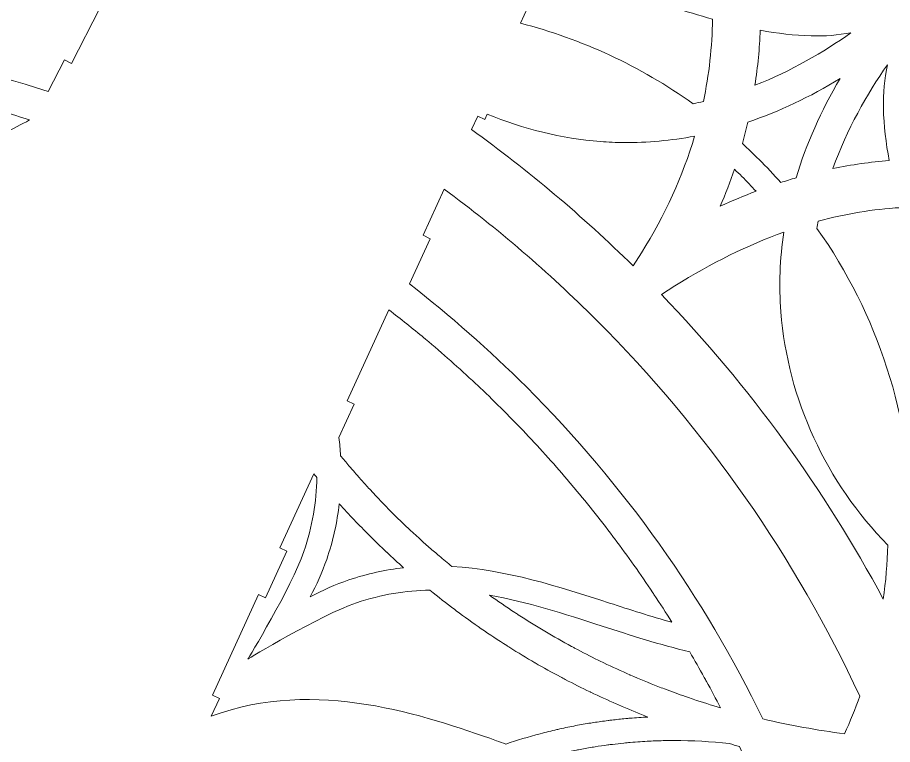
# Model space of a CAD drawing. Header units: millimetres. Extents: x -131 to 670, y -112 to 1620.
# Drawn here: x 506.2 to 578.1, y 1343.5 to 1403.3 of the extents above; entities that cross this region are included whole.
import ezdxf

# ---------------------------------------------------------------- set-up
doc = ezdxf.new("R2010")
doc.units = ezdxf.units.MM
doc.header["$MEASUREMENT"] = 0
doc.layers.add('Layer 3', color=7, linetype='Continuous')

msp = doc.modelspace()

# ---------------------------------------------------------------- linework, layer by layer
at = {"layer": 'Layer 3', "lineweight": 0}
for points, knots in [([(664.175, 1337.73), (662.473, 1347.13), (660.047, 1356.468), (656.887, 1365.673), (642.47, 1407.673), (614.36, 1442.486), (576.863, 1465.245), (576.863, 1465.245), (577.513, 1466.664), (577.513, 1466.664), (577.513, 1466.664), (576.936, 1466.947), (576.936, 1466.947), (576.936, 1466.947), (584.186, 1482.77), (584.186, 1482.77), (584.186, 1482.77), (584.764, 1482.487), (584.764, 1482.487), (584.764, 1482.487), (586.512, 1486.304), (586.512, 1486.304), (586.512, 1486.304), (585.935, 1486.586), (585.935, 1486.586), (585.935, 1486.586), (596.94, 1510.603), (596.94, 1510.603), (606.348, 1505.631), (615.52, 1499.57), (624.23, 1492.563), (624.23, 1492.563), (627.586, 1479.798), (627.586, 1479.798), (627.586, 1479.798), (632.646, 1481.124), (632.646, 1481.124), (632.646, 1481.124), (631.186, 1486.68), (631.186, 1486.68), (643.83, 1475.419), (655.149, 1462.188), (664.175, 1448.125), (664.175, 1448.125), (664.175, 1337.73), (664.175, 1337.73)], [0, 0, 0, 0, 1, 1, 1, 2, 2, 2, 3, 3, 3, 4, 4, 4, 5, 5, 5, 6, 6, 6, 7, 7, 7, 8, 8, 8, 9, 9, 9, 10, 10, 10, 11, 11, 11, 12, 12, 12, 13, 13, 13, 14, 14, 14, 15, 15, 15, 15]), ([(438.971, 1399.596), (439.462, 1400.946), (440.022, 1402.262), (440.646, 1403.542), (452.31, 1407.778), (464.747, 1409.994), (477.526, 1409.994), (489.795, 1409.994), (501.746, 1407.944), (513.004, 1404.031), (513.004, 1404.031), (510.67, 1399.484), (510.67, 1399.484), (510.67, 1399.484), (510.092, 1399.766), (510.092, 1399.766), (510.092, 1399.766), (508.756, 1397.164), (508.756, 1397.164), (498.742, 1400.469), (488.156, 1402.195), (477.304, 1402.195), (465.737, 1402.195), (454.471, 1400.241), (443.879, 1396.497), (442.307, 1397.644), (440.669, 1398.68), (438.971, 1399.596)], [0, 0, 0, 0, 1, 1, 1, 2, 2, 2, 3, 3, 3, 4, 4, 4, 5, 5, 5, 6, 6, 6, 7, 7, 7, 8, 8, 8, 9, 9, 9, 9]), ([(556.7, 1405.218), (558.886, 1404.481), (561.106, 1403.733), (563.322, 1403.12), (563.286, 1400.831), (563.03, 1398.574), (562.564, 1396.352), (562.287, 1396.287), (562.007, 1396.228), (561.726, 1396.17), (557.363, 1399.291), (552.543, 1401.492), (547.535, 1402.785), (547.535, 1402.785), (549.652, 1407.405), (549.652, 1407.405), (551.881, 1406.839), (554.243, 1406.047), (556.7, 1405.218)], [0, 0, 0, 0, 1, 1, 1, 2, 2, 2, 3, 3, 3, 4, 4, 4, 5, 5, 5, 6, 6, 6, 6]), ([(566.8, 1397.682), (567.036, 1399.225), (567.177, 1400.737), (567.236, 1402.207), (568.642, 1401.949), (570.039, 1401.78), (571.414, 1401.743), (572.536, 1401.712), (573.628, 1401.81), (574.681, 1402.003), (572.424, 1400.403), (569.772, 1398.854), (566.8, 1397.682)], [0, 0, 0, 0, 1, 1, 1, 2, 2, 2, 3, 3, 3, 4, 4, 4, 4]), ([(577.821, 1391.503), (576.288, 1391.387), (574.746, 1391.16), (573.198, 1390.84), (574.359, 1394.069), (575.986, 1396.943), (577.682, 1399.376), (577.447, 1398.223), (577.319, 1397.025), (577.349, 1395.791), (577.383, 1394.38), (577.556, 1392.947), (577.821, 1391.503)], [0, 0, 0, 0, 1, 1, 1, 2, 2, 2, 3, 3, 3, 4, 4, 4, 4]), ([(573.799, 1398.239), (572.222, 1395.579), (571.01, 1392.846), (570.178, 1390.086), (569.758, 1389.964), (569.336, 1389.829), (568.916, 1389.692), (568.341, 1390.34), (567.752, 1390.978), (567.134, 1391.596), (566.687, 1392.043), (566.228, 1392.472), (565.767, 1392.895), (565.932, 1393.487), (566.084, 1394.076), (566.219, 1394.662), (568.787, 1395.53), (571.325, 1396.725), (573.799, 1398.239)], [0, 0, 0, 0, 1, 1, 1, 2, 2, 2, 3, 3, 3, 4, 4, 4, 5, 5, 5, 6, 6, 6, 6]), ([(495.855, 1392.652), (498.047, 1393.772), (500.301, 1394.934), (502.443, 1396.249), (503.187, 1396.049), (503.928, 1395.84), (504.666, 1395.625), (504.773, 1395.594), (504.879, 1395.563), (504.986, 1395.532), (505.74, 1395.308), (506.492, 1395.077), (507.238, 1394.836), (507.239, 1394.836), (507.24, 1394.835), (507.24, 1394.835), (507.24, 1394.835), (507.239, 1394.834), (507.238, 1394.834), (506.56, 1394.465), (505.873, 1394.111), (505.181, 1393.767), (504.988, 1393.67), (504.794, 1393.577), (504.6, 1393.484), (504.06, 1393.221), (503.516, 1392.966), (502.967, 1392.718), (502.79, 1392.639), (502.614, 1392.558), (502.437, 1392.48), (500.963, 1391.831), (499.46, 1391.235), (497.93, 1390.698), (497.844, 1390.668), (497.758, 1390.639), (497.672, 1390.61), (496.947, 1390.358), (496.218, 1390.119), (495.482, 1389.894), (495.419, 1389.875), (495.356, 1389.855), (495.293, 1389.836), (492.825, 1389.089), (490.295, 1388.487), (487.713, 1388.04), (487.713, 1388.04), (487.712, 1388.04), (487.712, 1388.04), (490.211, 1389.766), (492.996, 1391.192), (495.855, 1392.652)], [0, 0, 0, 0, 1, 1, 1, 2, 2, 2, 3, 3, 3, 4, 4, 4, 5, 5, 5, 6, 6, 6, 7, 7, 7, 8, 8, 8, 9, 9, 9, 10, 10, 10, 11, 11, 11, 12, 12, 12, 13, 13, 13, 14, 14, 14, 15, 15, 15, 16, 16, 16, 17, 17, 17, 17]), ([(543.531, 1394.045), (543.531, 1394.045), (544.034, 1395.143), (544.034, 1395.143), (544.034, 1395.143), (544.611, 1394.861), (544.611, 1394.861), (544.611, 1394.861), (544.817, 1395.311), (544.817, 1395.311), (547.767, 1394.087), (550.907, 1393.316), (554.111, 1393.065), (554.752, 1393.015), (555.395, 1392.987), (556.039, 1392.981), (557.97, 1392.963), (559.911, 1393.142), (561.847, 1393.509), (560.871, 1390.224), (559.417, 1387.026), (557.48, 1383.931), (557.48, 1383.931), (556.799, 1382.844), (556.799, 1382.844), (552.627, 1386.946), (548.19, 1390.683), (543.531, 1394.045)], [0, 0, 0, 0, 1, 1, 1, 2, 2, 2, 3, 3, 3, 4, 4, 4, 5, 5, 5, 6, 6, 6, 7, 7, 7, 8, 8, 8, 9, 9, 9, 9]), ([(566.887, 1388.979), (565.91, 1388.607), (564.931, 1388.198), (563.951, 1387.743), (564.389, 1388.762), (564.767, 1389.776), (565.108, 1390.784), (565.315, 1390.586), (565.527, 1390.396), (565.731, 1390.192), (566.128, 1389.796), (566.509, 1389.388), (566.887, 1388.979)], [0, 0, 0, 0, 1, 1, 1, 2, 2, 2, 3, 3, 3, 4, 4, 4, 4]), ([(567.446, 1345.624), (562.622, 1355.611), (556.105, 1364.825), (548.03, 1372.899), (544.985, 1375.944), (541.777, 1378.768), (538.427, 1381.364), (538.427, 1381.364), (540.13, 1385.08), (540.13, 1385.08), (540.13, 1385.08), (539.552, 1385.363), (539.552, 1385.363), (539.552, 1385.363), (541.285, 1389.144), (541.285, 1389.144), (545.668, 1385.918), (549.839, 1382.338), (553.761, 1378.417), (562.872, 1369.306), (570.141, 1358.845), (575.404, 1347.493), (575.035, 1346.449), (574.616, 1345.424), (574.162, 1344.414), (571.907, 1344.696), (569.666, 1345.103), (567.446, 1345.624)], [0, 0, 0, 0, 1, 1, 1, 2, 2, 2, 3, 3, 3, 4, 4, 4, 5, 5, 5, 6, 6, 6, 7, 7, 7, 8, 8, 8, 9, 9, 9, 9]), ([(583.58, 1370.905), (583.623, 1370.599), (584.262, 1365.675), (582.332, 1359.379), (581.916, 1359.683), (581.508, 1360.002), (581.111, 1360.346), (580.628, 1360.765), (580.166, 1361.206), (579.715, 1361.657), (579.623, 1370.474), (576.889, 1378.865), (571.894, 1385.932), (571.929, 1386.128), (571.962, 1386.325), (572, 1386.519), (574.263, 1387.136), (576.504, 1387.508), (578.721, 1387.63), (579.324, 1385.435), (580.059, 1383.234), (580.783, 1381.067), (581.998, 1377.43), (583.146, 1373.996), (583.58, 1370.905)], [0, 0, 0, 0, 1, 1, 1, 2, 2, 2, 3, 3, 3, 4, 4, 4, 5, 5, 5, 6, 6, 6, 7, 7, 7, 8, 8, 8, 8]), ([(569.175, 1385.622), (568.847, 1383.433), (568.757, 1381.241), (568.927, 1379.067), (569.49, 1371.884), (572.661, 1365.025), (577.711, 1359.914), (577.665, 1358.415), (577.544, 1356.931), (577.34, 1355.464), (572.5, 1364.505), (566.398, 1372.927), (559.113, 1380.507), (559.113, 1380.507), (560.215, 1381.196), (560.215, 1381.196), (563.234, 1383.086), (566.223, 1384.559), (569.175, 1385.622)], [0, 0, 0, 0, 1, 1, 1, 2, 2, 2, 3, 3, 3, 4, 4, 4, 5, 5, 5, 6, 6, 6, 6]), ([(536.744, 1379.233), (537.722, 1378.477), (538.691, 1377.709), (539.639, 1376.918), (539.675, 1376.888), (539.711, 1376.858), (539.746, 1376.828), (541.147, 1375.655), (542.514, 1374.443), (543.846, 1373.195), (543.889, 1373.153), (543.933, 1373.112), (543.977, 1373.071), (545.3, 1371.827), (546.587, 1370.546), (547.839, 1369.231), (547.886, 1369.181), (547.933, 1369.132), (547.98, 1369.082), (549.226, 1367.768), (550.435, 1366.419), (551.606, 1365.037), (551.652, 1364.982), (551.698, 1364.928), (551.744, 1364.873), (552.912, 1363.488), (554.043, 1362.071), (555.135, 1360.622), (555.175, 1360.568), (555.215, 1360.514), (555.256, 1360.46), (556.347, 1359.004), (557.4, 1357.517), (558.41, 1355.999), (558.442, 1355.952), (558.474, 1355.904), (558.505, 1355.855), (559.006, 1355.101), (559.498, 1354.339), (559.978, 1353.57), (559.979, 1353.569), (559.979, 1353.568), (559.98, 1353.568), (558.255, 1354.049), (556.539, 1354.604), (554.86, 1355.147), (550.661, 1356.508), (546.372, 1357.897), (541.915, 1358.15), (541.563, 1358.436), (541.214, 1358.73), (540.866, 1359.025), (540.741, 1359.13), (540.617, 1359.236), (540.494, 1359.343), (540.201, 1359.594), (539.91, 1359.849), (539.621, 1360.107), (539.404, 1360.301), (539.188, 1360.499), (538.973, 1360.696), (538.758, 1360.893), (538.543, 1361.089), (538.331, 1361.288), (537.889, 1361.707), (537.449, 1362.129), (537.016, 1362.562), (537.015, 1362.564), (537.012, 1362.566), (537.01, 1362.568), (537.009, 1362.569), (537.007, 1362.571), (537.006, 1362.573), (536.58, 1362.999), (536.163, 1363.432), (535.752, 1363.867), (535.582, 1364.046), (535.416, 1364.228), (535.249, 1364.409), (535.02, 1364.657), (534.793, 1364.905), (534.569, 1365.156), (534.359, 1365.392), (534.15, 1365.628), (533.943, 1365.865), (533.782, 1366.052), (533.622, 1366.24), (533.463, 1366.428), (533.23, 1366.703), (532.996, 1366.977), (532.768, 1367.255), (532.741, 1367.752), (532.697, 1368.247), (532.643, 1368.741), (532.643, 1368.741), (533.9, 1371.483), (533.9, 1371.483), (533.9, 1371.483), (533.322, 1371.766), (533.322, 1371.766), (533.322, 1371.766), (536.744, 1379.233), (536.744, 1379.233)], [0, 0, 0, 0, 1, 1, 1, 2, 2, 2, 3, 3, 3, 4, 4, 4, 5, 5, 5, 6, 6, 6, 7, 7, 7, 8, 8, 8, 9, 9, 9, 10, 10, 10, 11, 11, 11, 12, 12, 12, 13, 13, 13, 14, 14, 14, 15, 15, 15, 16, 16, 16, 17, 17, 17, 18, 18, 18, 19, 19, 19, 20, 20, 20, 21, 21, 21, 22, 22, 22, 23, 23, 23, 24, 24, 24, 25, 25, 25, 26, 26, 26, 27, 27, 27, 28, 28, 28, 29, 29, 29, 30, 30, 30, 31, 31, 31, 32, 32, 32, 33, 33, 33, 34, 34, 34, 34]), ([(549.15, 1344.409), (548.205, 1344.159), (547.274, 1343.877), (546.356, 1343.565), (546.356, 1343.565), (546.356, 1343.565), (546.356, 1343.565), (546.102, 1343.654), (545.844, 1343.745), (545.581, 1343.837), (539.666, 1345.918), (530.766, 1349.039), (522.159, 1345.862), (522.159, 1345.862), (522.823, 1347.311), (522.823, 1347.311), (522.823, 1347.311), (522.246, 1347.593), (522.246, 1347.593), (522.246, 1347.593), (526.034, 1355.862), (526.034, 1355.862), (526.034, 1355.862), (526.612, 1355.58), (526.612, 1355.58), (526.612, 1355.58), (528.361, 1359.398), (528.361, 1359.398), (528.361, 1359.398), (527.784, 1359.68), (527.784, 1359.68), (527.784, 1359.68), (530.574, 1365.769), (530.574, 1365.769), (530.658, 1365.666), (530.738, 1365.561), (530.822, 1365.459), (530.781, 1363.464), (530.469, 1361.445), (529.755, 1359.377), (528.734, 1356.419), (525.165, 1350.548), (525.165, 1350.548), (525.165, 1350.548), (531.088, 1354.15), (534.08, 1355.166), (536.132, 1355.863), (538.134, 1356.168), (540.112, 1356.205), (540.783, 1355.658), (541.463, 1355.126), (542.151, 1354.608), (542.193, 1354.576), (542.236, 1354.545), (542.278, 1354.513), (543.63, 1353.501), (545.011, 1352.546), (546.419, 1351.65), (546.499, 1351.599), (546.578, 1351.55), (546.658, 1351.5), (547.344, 1351.068), (548.034, 1350.646), (548.732, 1350.242), (548.736, 1350.24), (548.74, 1350.237), (548.744, 1350.234), (549.437, 1349.833), (550.136, 1349.448), (550.84, 1349.074), (550.966, 1349.007), (551.093, 1348.94), (551.219, 1348.874), (551.897, 1348.519), (552.577, 1348.174), (553.264, 1347.844), (553.283, 1347.835), (553.303, 1347.825), (553.322, 1347.815), (554.014, 1347.484), (554.713, 1347.169), (555.414, 1346.862), (555.577, 1346.791), (555.741, 1346.72), (555.904, 1346.65), (556.605, 1346.351), (557.308, 1346.06), (558.017, 1345.785), (557.517, 1345.761), (557.021, 1345.728), (556.525, 1345.686), (556.413, 1345.677), (556.301, 1345.662), (556.189, 1345.652), (555.803, 1345.617), (555.418, 1345.58), (555.036, 1345.534), (554.935, 1345.523), (554.836, 1345.507), (554.735, 1345.494), (554.34, 1345.444), (553.945, 1345.391), (553.553, 1345.331), (553.476, 1345.319), (553.4, 1345.304), (553.323, 1345.292), (552.906, 1345.226), (552.491, 1345.154), (552.077, 1345.076), (552.029, 1345.066), (551.98, 1345.055), (551.931, 1345.046), (551.489, 1344.96), (551.05, 1344.868), (550.614, 1344.769), (550.59, 1344.764), (550.567, 1344.758), (550.544, 1344.753), (550.083, 1344.647), (549.625, 1344.534), (549.17, 1344.414), (549.163, 1344.412), (549.156, 1344.41), (549.15, 1344.409)], [0, 0, 0, 0, 1, 1, 1, 2, 2, 2, 3, 3, 3, 4, 4, 4, 5, 5, 5, 6, 6, 6, 7, 7, 7, 8, 8, 8, 9, 9, 9, 10, 10, 10, 11, 11, 11, 12, 12, 12, 13, 13, 13, 14, 14, 14, 15, 15, 15, 16, 16, 16, 17, 17, 17, 18, 18, 18, 19, 19, 19, 20, 20, 20, 21, 21, 21, 22, 22, 22, 23, 23, 23, 24, 24, 24, 25, 25, 25, 26, 26, 26, 27, 27, 27, 28, 28, 28, 29, 29, 29, 30, 30, 30, 31, 31, 31, 32, 32, 32, 33, 33, 33, 34, 34, 34, 35, 35, 35, 36, 36, 36, 37, 37, 37, 38, 38, 38, 39, 39, 39, 40, 40, 40, 41, 41, 41, 41]), ([(533.441, 1357.045), (532.354, 1356.676), (531.3, 1356.206), (530.274, 1355.657), (530.808, 1356.653), (531.267, 1357.676), (531.631, 1358.731), (532.165, 1360.28), (532.494, 1361.806), (532.664, 1363.312), (533.061, 1362.87), (533.464, 1362.432), (533.874, 1361.999), (533.877, 1361.996), (533.879, 1361.994), (533.881, 1361.991), (534.294, 1361.556), (534.713, 1361.124), (535.139, 1360.697), (535.596, 1360.241), (536.058, 1359.795), (536.524, 1359.355), (536.537, 1359.343), (536.551, 1359.33), (536.565, 1359.317), (537.021, 1358.886), (537.484, 1358.465), (537.95, 1358.049), (536.468, 1357.883), (534.966, 1357.563), (533.441, 1357.045)], [0, 0, 0, 0, 1, 1, 1, 2, 2, 2, 3, 3, 3, 4, 4, 4, 5, 5, 5, 6, 6, 6, 7, 7, 7, 8, 8, 8, 9, 9, 9, 10, 10, 10, 10]), ([(561.731, 1347.248), (561.521, 1347.319), (561.312, 1347.392), (561.104, 1347.464), (560.526, 1347.665), (559.949, 1347.874), (559.375, 1348.093), (559.193, 1348.161), (559.011, 1348.229), (558.83, 1348.3), (558.078, 1348.593), (557.33, 1348.898), (556.587, 1349.221), (556.571, 1349.228), (556.555, 1349.236), (556.538, 1349.243), (555.813, 1349.56), (555.094, 1349.893), (554.379, 1350.238), (554.23, 1350.309), (554.082, 1350.382), (553.934, 1350.455), (553.282, 1350.776), (552.633, 1351.108), (551.989, 1351.452), (551.909, 1351.495), (551.828, 1351.536), (551.747, 1351.579), (550.258, 1352.385), (548.796, 1353.255), (547.361, 1354.187), (547.268, 1354.248), (547.174, 1354.309), (547.082, 1354.37), (546.38, 1354.831), (545.684, 1355.304), (544.998, 1355.796), (544.997, 1355.796), (544.997, 1355.796), (544.997, 1355.796), (548.063, 1355.259), (551.116, 1354.275), (554.249, 1353.26), (556.591, 1352.501), (559.004, 1351.72), (561.448, 1351.135), (561.448, 1351.134), (561.448, 1351.134), (561.448, 1351.133), (561.852, 1350.442), (562.246, 1349.744), (562.634, 1349.043), (562.695, 1348.933), (562.756, 1348.823), (562.816, 1348.713), (563.21, 1347.994), (563.597, 1347.272), (563.972, 1346.542), (563.973, 1346.54), (563.973, 1346.538), (563.974, 1346.537), (563.223, 1346.758), (562.475, 1346.999), (561.731, 1347.248)], [0, 0, 0, 0, 1, 1, 1, 2, 2, 2, 3, 3, 3, 4, 4, 4, 5, 5, 5, 6, 6, 6, 7, 7, 7, 8, 8, 8, 9, 9, 9, 10, 10, 10, 11, 11, 11, 12, 12, 12, 13, 13, 13, 14, 14, 14, 15, 15, 15, 16, 16, 16, 17, 17, 17, 18, 18, 18, 19, 19, 19, 20, 20, 20, 21, 21, 21, 21]), ([(549.68, 1342.496), (550.087, 1342.603), (550.497, 1342.704), (550.909, 1342.8), (550.93, 1342.805), (550.951, 1342.809), (550.972, 1342.815), (551.364, 1342.904), (551.758, 1342.989), (552.154, 1343.068), (552.204, 1343.077), (552.253, 1343.086), (552.302, 1343.096), (552.674, 1343.168), (553.047, 1343.236), (553.422, 1343.298), (553.506, 1343.312), (553.589, 1343.325), (553.673, 1343.338), (554.018, 1343.393), (554.364, 1343.445), (554.712, 1343.492), (554.838, 1343.509), (554.965, 1343.523), (555.091, 1343.538), (555.403, 1343.577), (555.715, 1343.614), (556.029, 1343.646), (556.207, 1343.664), (556.385, 1343.677), (556.562, 1343.693), (556.833, 1343.717), (557.102, 1343.741), (557.373, 1343.759), (557.623, 1343.776), (557.875, 1343.787), (558.128, 1343.799), (558.333, 1343.809), (558.537, 1343.822), (558.743, 1343.829), (559.207, 1343.845), (559.673, 1343.854), (560.14, 1343.854), (560.14, 1343.854), (560.141, 1343.854), (560.141, 1343.854), (561.677, 1343.854), (563.193, 1343.766), (564.687, 1343.601), (564.965, 1343.525), (565.242, 1343.444), (565.522, 1343.372), (565.524, 1343.367), (565.526, 1343.362), (565.528, 1343.357), (565.829, 1342.715), (566.122, 1342.069), (566.41, 1341.42), (562.461, 1340.82), (556.514, 1340.579), (549.68, 1342.496)], [0, 0, 0, 0, 1, 1, 1, 2, 2, 2, 3, 3, 3, 4, 4, 4, 5, 5, 5, 6, 6, 6, 7, 7, 7, 8, 8, 8, 9, 9, 9, 10, 10, 10, 11, 11, 11, 12, 12, 12, 13, 13, 13, 14, 14, 14, 15, 15, 15, 16, 16, 16, 17, 17, 17, 18, 18, 18, 19, 19, 19, 20, 20, 20, 20])]:
    msp.add_open_spline(points, degree=3, knots=knots, dxfattribs=at)

doc.saveas('drawing.dxf')
